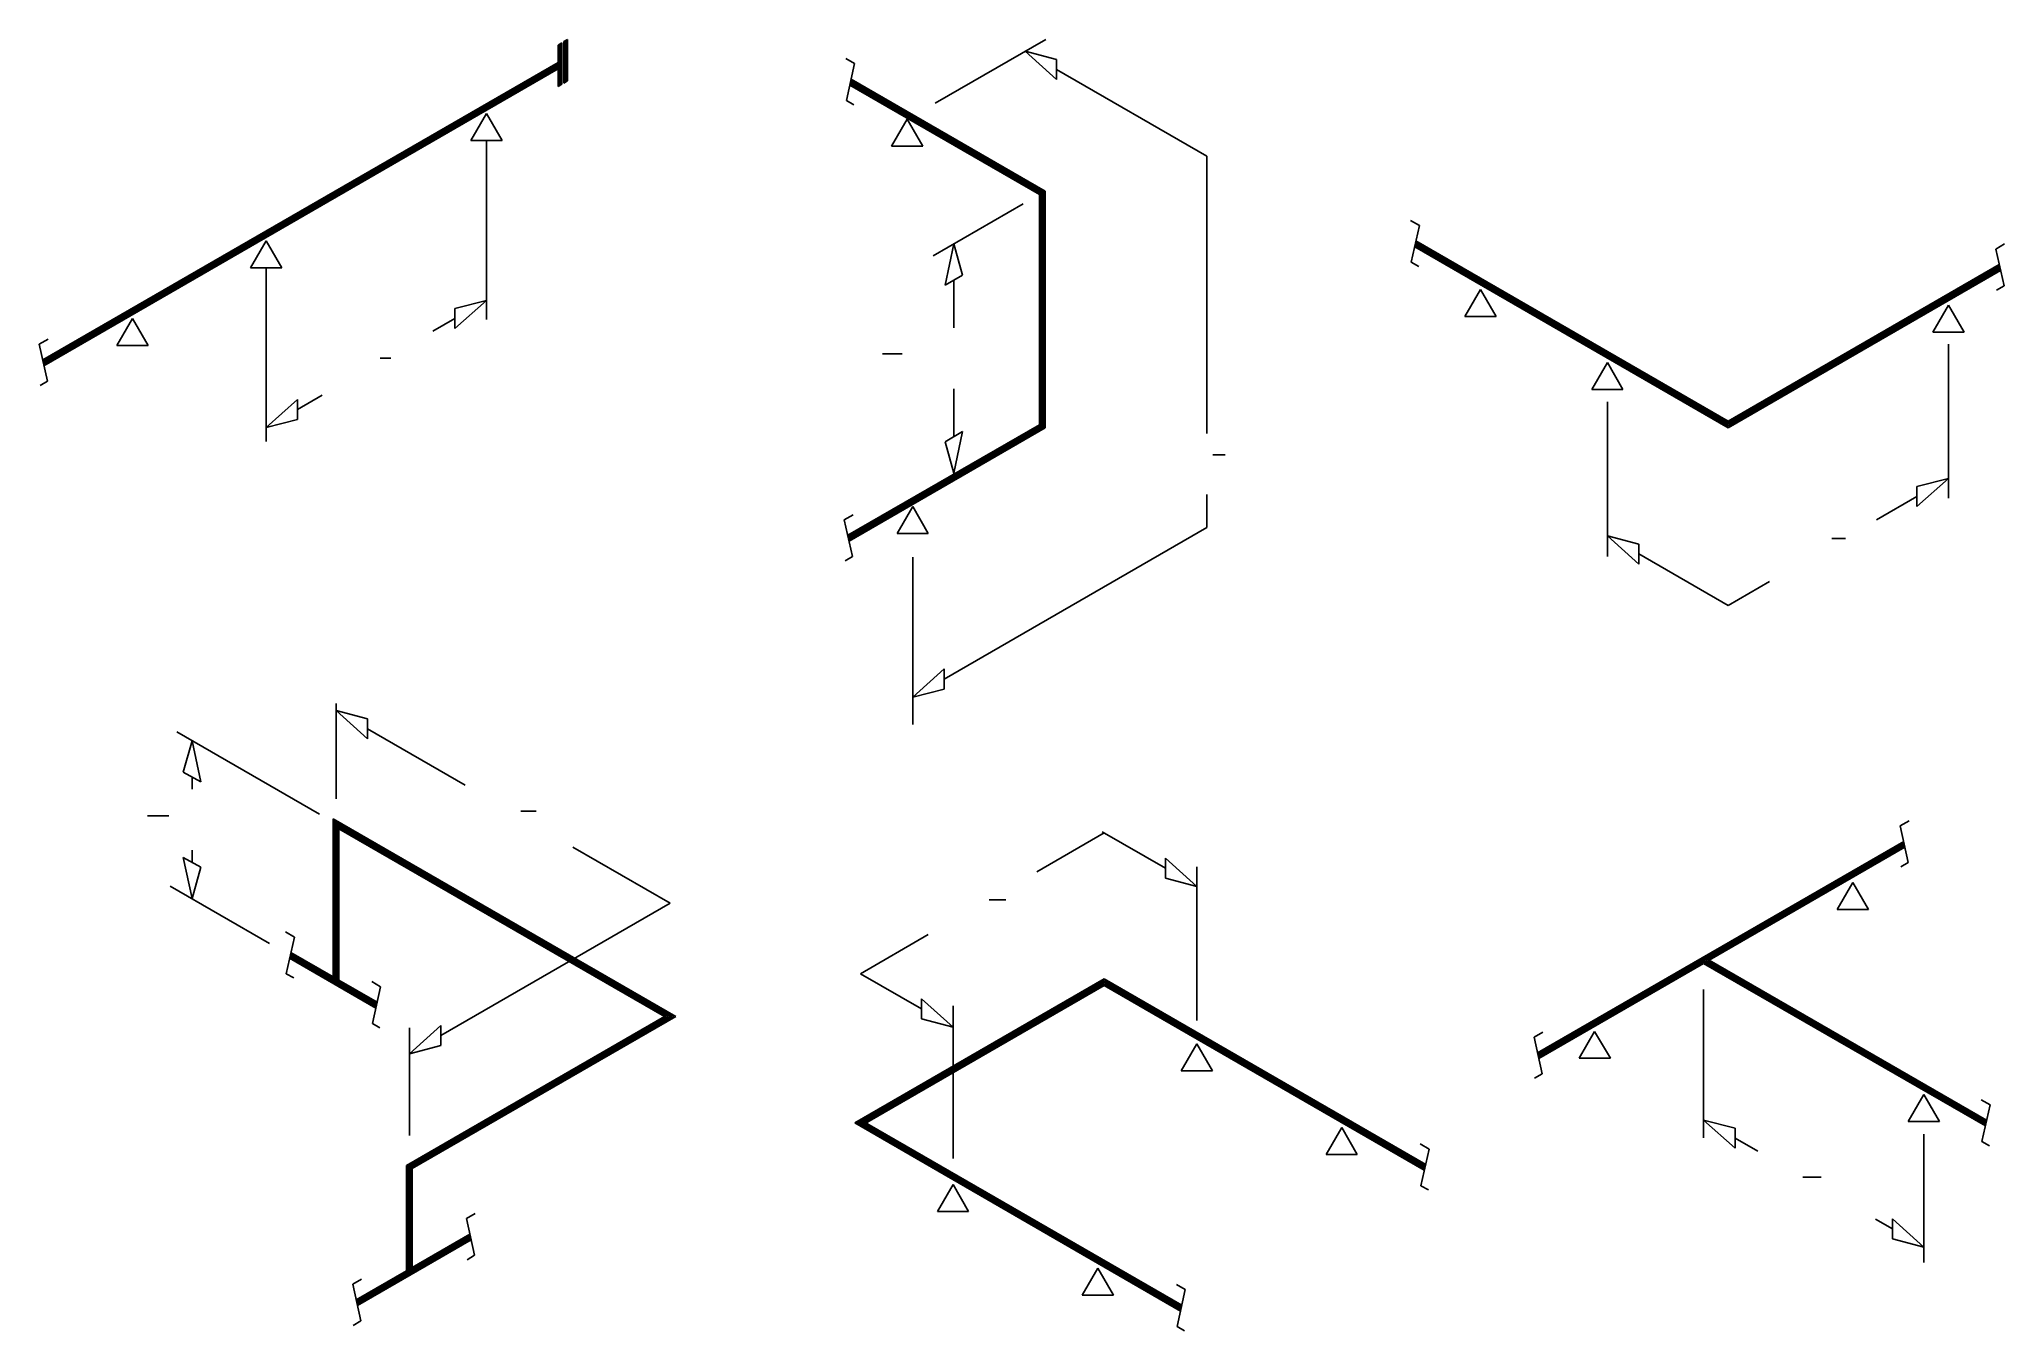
# Model space of a CAD drawing. Extents: x 241 to 1527, y 167 to 1013.
import ezdxf

# ---------------------------------------------------------------- set-up
doc = ezdxf.new("R2010")
doc.units = 0
doc.header["$MEASUREMENT"] = 0
doc.layers.get('0').update_dxf_attribs({"linetype": 'CONTINUOUS'})
doc.layers.add('-1', color=7, linetype='CONTINUOUS')
doc.layers.add('1', color=7, linetype='CONTINUOUS')

msp = doc.modelspace()

# ---------------------------------------------------------------- linework, layer by layer
at = {"layer": '-1', "color": 2, "linetype": 'Continuous'}
for p, q in [((792.6, 806.6), (805.6, 806.6)), ((311.6, 504.1), (325.6, 504.1))]:
    msp.add_line(p, q, dxfattribs=at)
at = {"color": 5, "linetype": 'Continuous'}
for p, q in [((463.8, 803.7), (470.8, 803.7)), ((1009, 740.4), (1017, 740.4)), ((1414.2, 685.6), (1423.2, 685.6)), ((556, 507.1), (566, 507.1)), ((862.5, 448.9), (873.5, 448.9)), ((1395.1, 267.3), (1407.1, 267.3))]:
    msp.add_line(p, q, dxfattribs=at)
at = {"layer": '1', "color": 7, "linetype": 'Continuous'}
for p, q in [((582.7, 1010.2), (580.3, 1008.8)), ((580.3, 1008.8), (580.3, 981.7)), ((580.9, 1009.2), (580.9, 982)), ((581.5, 1009.5), (581.5, 982.4)), ((582.1, 1009.9), (582.1, 982.8)), ((582.7, 1010.2), (582.7, 983.1)), ((586.6, 1012.5), (584.2, 1011.1)), ((584.2, 1011.1), (584.2, 983.9)), ((584.8, 1011.4), (584.8, 984.3)), ((585.4, 1011.8), (585.4, 984.7)), ((586, 1012.1), (586, 985)), ((586.6, 1012.5), (586.6, 985.4)), ((580.3, 997.4), (243, 802.6)), ((580.3, 996.7), (243.1, 802)), ((580.3, 996), (243.3, 801.4)), ((580.3, 995.2), (243.4, 800.7)), ((580.3, 994.5), (243.6, 800.1)), ((580.3, 993.8), (243.7, 799.4)), ((580.3, 993.1), (243.8, 798.8)), ((768.6, 999.9), (774.4, 996.6)), ((774.4, 996.6), (769.1, 972.5)), ((582.7, 983.1), (580.3, 981.7)), ((586.6, 985.4), (584.2, 983.9)), ((895.4, 911), (771.3, 982.6)), ((896.1, 911.3), (771.5, 983.3)), ((896.7, 911.7), (771.6, 983.9)), ((897.3, 912.1), (771.7, 984.5)), ((897.9, 912.4), (771.9, 985.2)), ((898.6, 912.8), (772, 985.8)), ((899.2, 913.1), (772.2, 986.5)), ((769.1, 972.5), (774, 969.7)), ((895.4, 911), (895.4, 760.1)), ((896.1, 911.3), (896.1, 759.8)), ((896.7, 911.7), (896.7, 759.4)), ((897.3, 912.1), (897.3, 759)), ((897.9, 912.4), (897.9, 758.7)), ((898.6, 912.8), (898.6, 758.3)), ((899.2, 913.1), (899.2, 758)), ((1138.4, 893.9), (1144.2, 890.6)), ((1144.2, 890.6), (1138.8, 866.5)), ((1346.3, 758.2), (1141.1, 876.6)), ((1346.3, 758.9), (1141.2, 877.3)), ((1346.3, 759.6), (1141.4, 877.9)), ((1346.3, 760.4), (1141.5, 878.5)), ((1346.3, 761.1), (1141.6, 879.2)), ((1346.3, 761.8), (1141.8, 879.8)), ((1346.3, 762.5), (1141.9, 880.5)), ((1527.3, 878.5), (1521.5, 875.1)), ((1521.5, 875.1), (1526.9, 851.1)), ((1138.8, 866.5), (1143.7, 863.7)), ((1523.8, 865), (1346.3, 762.5)), ((1523.9, 864.4), (1346.3, 761.8)), ((1524.1, 863.8), (1346.3, 761.1)), ((1524.2, 863.1), (1346.3, 760.4)), ((1524.4, 862.5), (1346.3, 759.6)), ((1524.5, 861.8), (1346.3, 758.9)), ((1524.6, 861.2), (1346.3, 758.2)), ((1526.9, 851.1), (1522, 848.3)), ((246.5, 816.1), (240.7, 812.8)), ((240.7, 812.8), (246.1, 788.7)), ((246.1, 788.7), (241.2, 785.9)), ((895.4, 760.1), (770, 687.7)), ((896.1, 759.8), (770.1, 687.1)), ((896.7, 759.4), (770.3, 686.4)), ((897.3, 759), (770.4, 685.8)), ((897.9, 758.7), (770.6, 685.1)), ((898.6, 758.3), (770.7, 684.5)), ((899.2, 758), (770.8, 683.9)), ((773.5, 701.1), (767.7, 697.8)), ((767.7, 697.8), (773.1, 673.8)), ((773.1, 673.8), (768.2, 670.9)), ((433.1, 502), (433.1, 398.6)), ((657.4, 372.6), (433.1, 502)), ((433.8, 500.9), (433.8, 397.5)), ((656.2, 372.6), (433.8, 500.9)), ((434.4, 499.8), (434.4, 396.4)), ((654.9, 372.6), (434.4, 499.8)), ((653.7, 372.6), (435, 498.8)), ((435, 498.8), (435, 395.3)), ((435.6, 497.7), (435.6, 395.7)), ((652.4, 372.6), (435.6, 497.7)), ((436.3, 496.6), (436.3, 396)), ((651.2, 372.6), (436.3, 496.6)), ((436.9, 495.5), (436.9, 396.4)), ((649.9, 372.6), (436.9, 495.5)), ((1464.7, 500.8), (1458.9, 497.4)), ((1458.9, 497.4), (1464.2, 473.4)), ((1461.2, 487.3), (1221.4, 348.9)), ((1461.3, 486.7), (1221.6, 348.3)), ((1461.4, 486.1), (1221.7, 347.6)), ((1461.6, 485.4), (1221.8, 347)), ((1461.7, 484.8), (1331.4, 409.5)), ((1461.9, 484.1), (1332.7, 409.5)), ((1462, 483.5), (1333.9, 409.5)), ((1464.2, 473.4), (1459.3, 470.6)), ((402, 428), (407.7, 424.6)), ((407.7, 424.6), (402.4, 400.6)), ((461.3, 379.4), (404.9, 412)), ((461.5, 380), (405.1, 412.6)), ((434.4, 396.4), (405.2, 413.2)), ((433.8, 397.5), (405.3, 413.9)), ((433.1, 398.6), (405.5, 414.5)), ((402.4, 400.6), (407.3, 397.8)), ((461, 378.1), (404.6, 410.7)), ((461.2, 378.8), (404.8, 411.3)), ((1330.2, 408.8), (1222, 346.4)), ((1330.2, 408.1), (1222.1, 345.7)), ((1330.2, 407.4), (1222.3, 345.1)), ((1515.1, 302.8), (1330.2, 409.5)), ((1514.9, 302.2), (1330.2, 408.8)), ((1514.8, 301.5), (1330.2, 408.1)), ((1514.7, 300.9), (1330.2, 407.4)), ((1515.2, 303.4), (1331.4, 409.5)), ((1515.4, 304.1), (1332.7, 409.5)), ((1515.5, 304.7), (1333.9, 409.5)), ((461.6, 380.7), (435.6, 395.7)), ((461.8, 381.3), (436.3, 396)), ((461.9, 382), (436.9, 396.4)), ((458.4, 395.4), (464.1, 392.1)), ((464.1, 392.1), (458.8, 368)), ((937.9, 397.2), (774.5, 302.9)), ((937.9, 396.5), (775.1, 302.5)), ((937.9, 395.7), (775.8, 302.1)), ((937.9, 395), (776.4, 301.8)), ((937.9, 394.3), (777, 301.4)), ((937.9, 393.6), (777.6, 301.1)), ((937.9, 392.9), (778.3, 300.7)), ((1148.3, 275.7), (937.9, 397.2)), ((1148.1, 275.1), (937.9, 396.5)), ((1148, 274.5), (937.9, 395.7)), ((1147.8, 273.8), (937.9, 395)), ((1147.7, 273.2), (937.9, 394.3)), ((1147.5, 272.5), (937.9, 393.6)), ((1147.4, 271.9), (937.9, 392.9)), ((458.8, 368), (463.7, 365.2)), ((649.9, 372.6), (481.1, 275.1)), ((651.2, 372.6), (481.8, 274.8)), ((652.4, 372.6), (482.4, 274.4)), ((653.7, 372.6), (483, 274)), ((654.9, 372.6), (483.6, 273.7)), ((656.2, 372.6), (484.3, 273.3)), ((657.4, 372.6), (484.9, 273)), ((1224.9, 362.4), (1219.2, 359)), ((1219.2, 359), (1224.5, 335)), ((1224.5, 335), (1219.6, 332.2)), ((1512, 318.1), (1517.8, 314.8)), ((1517.8, 314.8), (1512.4, 290.8)), ((987.8, 179.7), (774.5, 302.9)), ((987.9, 180.4), (775.1, 303.2)), ((988.1, 181), (775.8, 303.6)), ((988.2, 181.7), (776.4, 303.9)), ((988.3, 182.3), (777, 304.3)), ((988.5, 182.9), (777.6, 304.7)), ((988.6, 183.6), (778.3, 305)), ((1144.7, 289.2), (1150.5, 285.8)), ((1150.5, 285.8), (1145.2, 261.8)), ((1512.4, 290.8), (1517.3, 287.9)), ((481.1, 275.1), (481.1, 206.1)), ((481.8, 274.8), (481.8, 205.8)), ((482.4, 274.4), (482.4, 205.4)), ((483, 274), (483, 205.1)), ((483.6, 273.7), (483.6, 206.1)), ((484.3, 273.3), (484.3, 207.2)), ((484.9, 273), (484.9, 208.3)), ((1145.2, 261.8), (1150.1, 259)), ((526.1, 243.5), (520.4, 240.2)), ((520.4, 240.2), (525.7, 216.2)), ((523, 228.2), (448.6, 185.2)), ((523.2, 227.5), (448.7, 184.5)), ((523.3, 226.9), (448.8, 183.9)), ((523.5, 226.3), (449, 183.3)), ((522.9, 228.8), (483.6, 206.1)), ((522.8, 229.4), (484.3, 207.2)), ((522.6, 230.1), (484.9, 208.3)), ((481.1, 206.1), (448.1, 187.1)), ((525.7, 216.2), (520.8, 213.3)), ((451.7, 200.5), (445.9, 197.2)), ((445.9, 197.2), (451.2, 173.2)), ((481.8, 205.8), (448.3, 186.4)), ((482.4, 205.4), (448.4, 185.8)), ((985.1, 197), (990.9, 193.7)), ((990.9, 193.7), (985.5, 169.6)), ((451.2, 173.2), (446.3, 170.3)), ((985.5, 169.6), (990.4, 166.8))]:
    msp.add_line(p, q, dxfattribs=at)
at = {"layer": '1', "color": 3, "linetype": 'Continuous'}
for p, q in [((827.2, 970.8), (899.6, 1012.5)), ((906.6, 999.4), (886, 1004.7)), ((906.6, 986.2), (886, 1004.7)), ((906.6, 999.4), (906.6, 986.2)), ((1005.1, 935.9), (906.6, 992.8)), ((533.5, 946.2), (533.5, 829.1)), ((1005.1, 935.9), (1005.1, 754.4)), ((825.8, 870.8), (884.8, 904.8)), ((833.7, 851.6), (839.4, 878.6)), ((845.1, 858.1), (839.4, 878.6)), ((389.2, 862.9), (389.2, 749.2)), ((845.1, 858.1), (833.7, 851.6)), ((839.4, 854.8), (839.4, 823.6)), ((512.8, 836.2), (533.5, 841.5)), ((512.8, 823.1), (533.5, 841.5)), ((498.3, 821.3), (512.8, 829.6)), ((512.8, 836.2), (512.8, 823.1)), ((1490.5, 812.8), (1490.5, 712)), ((409.8, 776.7), (389.2, 758.3)), ((409.8, 770.2), (426, 779.5)), ((409.8, 763.6), (409.8, 776.7)), ((839.4, 783.6), (839.4, 752.3)), ((1267.2, 775.1), (1267.2, 673.9)), ((409.8, 763.6), (389.2, 758.3)), ((833.7, 749), (845.1, 755.6)), ((833.7, 749), (839.4, 728.5)), ((845.1, 755.6), (839.4, 728.5)), ((1469.9, 719.7), (1490.5, 725)), ((1469.9, 706.6), (1490.5, 725)), ((1005.1, 714.4), (1005.1, 692.9)), ((1443.4, 697.9), (1469.9, 713.1)), ((1469.9, 719.7), (1469.9, 706.6)), ((833.1, 593.6), (1005.1, 692.9)), ((1287.8, 682), (1267.2, 687.4)), ((1287.8, 668.9), (1267.2, 687.4)), ((1287.8, 682), (1287.8, 668.9)), ((812.5, 673.3), (812.5, 563.8)), ((1346.2, 641.8), (1287.8, 675.5)), ((1346.2, 641.8), (1373.3, 657.4)), ((833.1, 600.2), (812.5, 581.7)), ((833.1, 587), (833.1, 600.2)), ((833.1, 587), (812.5, 581.7)), ((435, 577.5), (435, 515.2)), ((455.6, 567.6), (435, 572.9)), ((455.6, 554.5), (435, 572.9)), ((455.6, 567.6), (455.6, 554.5)), ((424.2, 505), (330.7, 559)), ((519.6, 524.1), (455.6, 561)), ((335, 532.7), (340.7, 553.2)), ((346.4, 526.2), (340.7, 553.2)), ((335, 532.7), (346.4, 526.2)), ((340.7, 529.4), (340.7, 521.5)), ((893.7, 467.3), (937.9, 492.8)), ((977.9, 469.7), (936.6, 493.5)), ((346.4, 470.3), (335, 476.8)), ((335, 476.8), (340.7, 449.8)), ((340.7, 481.5), (340.7, 473.6)), ((653.7, 446.7), (590.1, 483.4)), ((977.9, 463.1), (977.9, 476.2)), ((977.9, 476.2), (998.5, 457.8)), ((346.4, 470.3), (340.7, 449.8)), ((998.5, 470.6), (998.5, 370)), ((391.5, 420.5), (326.5, 458)), ((977.9, 463.1), (998.5, 457.8)), ((503.6, 360.1), (653.7, 446.7)), ((778.3, 400.6), (822.7, 426.3)), ((818.3, 377.5), (778.2, 400.6)), ((1330.2, 390.2), (1330.2, 293.2)), ((818.3, 371), (818.3, 384.1)), ((818.3, 384.1), (838.9, 365.6)), ((838.9, 379.6), (838.9, 279.5)), ((503.6, 366.6), (483, 348.2)), ((483, 365.2), (483, 294.6)), ((503.6, 353.5), (503.6, 366.6)), ((818.3, 371), (838.9, 365.6)), ((503.6, 353.5), (483, 348.2)), ((1350.8, 299.5), (1330.2, 304.8)), ((1350.8, 286.4), (1330.2, 304.8)), ((1350.8, 299.5), (1350.8, 286.4)), ((1365.7, 284.3), (1350.8, 293)), ((1474.4, 295.6), (1474.4, 217.9)), ((1474.4, 293.2), (1474.4, 211.4)), ((1453.8, 233.5), (1442.8, 239.9)), ((1453.8, 226.9), (1453.8, 240)), ((1453.8, 240), (1474.4, 221.6)), ((1453.8, 226.9), (1474.4, 221.6))]:
    msp.add_line(p, q, dxfattribs=at)
at = {"layer": '1', "color": 1, "linetype": 'Continuous'}
for p, q in [((533.5, 963.9), (523.2, 946.2)), ((533.5, 963.9), (543.7, 946.2)), ((808.9, 960.2), (798.7, 942.5)), ((808.9, 960.2), (819.1, 942.5)), ((523.2, 946.2), (543.7, 946.2)), ((798.7, 942.5), (819.1, 942.5)), ((389.2, 880.6), (379, 862.9)), ((389.2, 880.6), (399.4, 862.9)), ((379, 862.9), (399.4, 862.9)), ((1184.2, 848.7), (1174, 831.1)), ((1184.2, 848.7), (1194.5, 831.1)), ((1490.5, 838.5), (1480.3, 820.8)), ((1490.5, 838.5), (1500.7, 820.8)), ((301.7, 829.8), (291.5, 812.1)), ((301.7, 829.8), (311.9, 812.1)), ((1174, 831.1), (1194.5, 831.1)), ((291.5, 812.1), (311.9, 812.1)), ((1480.3, 820.8), (1500.7, 820.8)), ((1267.2, 800.9), (1257, 783.2)), ((1267.2, 800.9), (1277.4, 783.2)), ((1257, 783.2), (1277.4, 783.2)), ((812.5, 706.6), (802.3, 688.9)), ((812.5, 706.6), (822.7, 688.9)), ((802.3, 688.9), (822.7, 688.9)), ((1427.8, 460.4), (1417.6, 442.7)), ((1427.8, 460.4), (1438.1, 442.7)), ((1417.6, 442.7), (1438.1, 442.7)), ((1258.9, 362.8), (1248.7, 345.2)), ((1258.9, 362.8), (1269.2, 345.2)), ((998.5, 354.7), (988.3, 337)), ((998.5, 354.7), (1008.7, 337)), ((988.3, 337), (1008.7, 337)), ((1248.7, 345.2), (1269.2, 345.2)), ((1474.4, 321.6), (1464.2, 303.9)), ((1474.4, 321.6), (1479.5, 312.8)), ((1474.4, 321.6), (1484.6, 303.9)), ((1093.3, 300), (1083.1, 282.3)), ((1093.3, 300), (1103.5, 282.3)), ((1464.2, 303.9), (1484.6, 303.9)), ((1083.1, 282.3), (1103.5, 282.3)), ((838.9, 262.5), (828.7, 244.8)), ((838.9, 262.5), (849.1, 244.8)), ((828.7, 244.8), (849.1, 244.8)), ((933.6, 207.8), (923.4, 190.1)), ((933.6, 207.8), (943.9, 190.1)), ((923.4, 190.1), (943.9, 190.1))]:
    msp.add_line(p, q, dxfattribs=at)

doc.saveas('drawing.dxf')
